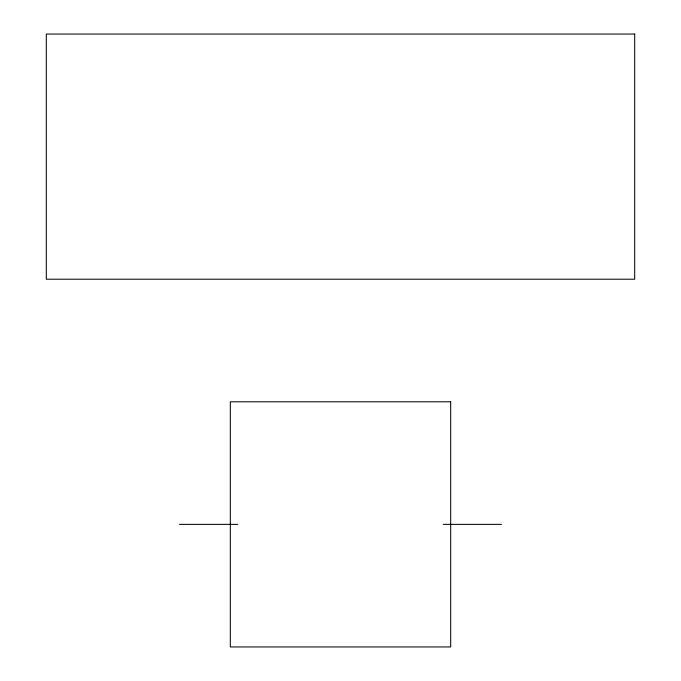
<?xml version="1.0" encoding="UTF-8"?>
<svg xmlns="http://www.w3.org/2000/svg" width="681" height="681" viewBox="0 0 681 681"><rect width="100%" height="100%" fill="white"/><g stroke="black" fill="none" stroke-linecap="round" stroke-linejoin="round"><path stroke-width="1.02" d="M179.495 524.37L237.754 524.37M443.246 524.37L501.505 524.37M634.692 34.05L46.308 34.05L46.308 279.21L634.692 279.21L634.692 34.05M450.686 401.79L230.314 401.79L230.314 646.95L450.686 646.95L450.686 401.79"/></g></svg>
